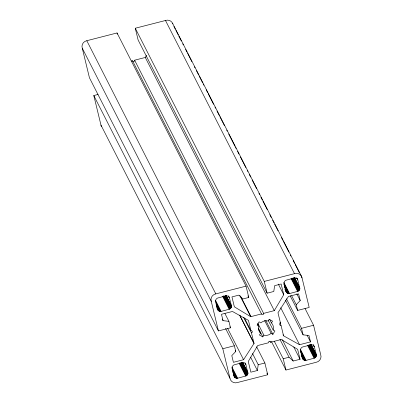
<?xml version="1.0" encoding="UTF-8"?>
<svg xmlns="http://www.w3.org/2000/svg" width="403" height="403" viewBox="0 0 403 403"><rect width="100%" height="100%" fill="white"/><g stroke="black" fill="none" stroke-linecap="round" stroke-linejoin="round"><path stroke-width="0.6" d="M229.282 297.485L228.118 296.185L226.4 295.752L218.315 297.857C216.648 298.064 215.338 299.761 215.655 301.429L217.56 308.879C217.731 310.562 219.499 311.766 221.131 311.408L228.763 309.353C230.43 309.151 231.74 307.454 231.423 305.786L229.433 297.898L228.425 295.802M247.941 373.475L246.016 365.138C245.845 363.461 244.077 362.252 242.445 362.614L234.813 364.665C233.146 364.871 231.836 366.569 232.153 368.236L234.057 375.687C234.229 377.369 235.997 378.573 237.629 378.216L246.132 375.908L247.215 375.097L247.85 373.913L247.941 373.475L242.233 362.277M299.867 288.83L297.943 280.488C297.777 278.811 296.004 277.602 294.376 277.964L286.74 280.014C285.072 280.221 283.762 281.919 284.08 283.586L285.984 291.037C286.155 292.719 287.923 293.923 289.555 293.565L298.059 291.258L299.142 290.447L299.782 289.263L299.867 288.83L294.16 277.627M314.204 346.449L313.04 345.149L311.323 344.716L303.237 346.822C301.57 347.028 300.26 348.726 300.578 350.393L302.482 357.844C302.653 359.526 304.421 360.73 306.053 360.373L313.685 358.322C315.353 358.116 316.662 356.418 316.345 354.751L314.355 346.862L313.418 344.943M279.924 339.311L289.057 357.234L293.193 361.033L300.044 359.28L297.646 349.361L281.334 339.482L270.489 342.263A1.088 1.053 -27 0 0 269.189 341.507A1.088 1.053 -27 0 0 268.383 342.802L257.708 345.537L248.263 361.456L250.857 372.181L257.386 370.508L258.217 364.705L252.505 353.502M131.343 61.034L132.511 60.737A1.088 1.053 -27 0 0 133.811 61.493A1.088 1.053 -27 0 0 134.617 60.198L145.292 57.463L146.551 55.337M132.511 60.737L261.512 313.917A1.088 1.053 -27 0 0 262.811 314.672A1.088 1.053 -27 0 0 263.617 313.378L274.292 310.637L283.737 294.724L281.143 283.999L274.614 285.672L273.788 291.475L267.129 293.183L138.123 40.003L135.272 28.235L165.492 20.488A5.798 5.627 -27 0 1 172.852 23.953M257.708 323.921L258.847 326.163A7.506 7.284 -27 0 0 260.58 333.246L259.436 335.014L262.832 336.903L263.864 335.165A7.506 7.284 -27 0 0 271.118 333.301L272.891 334.374L274.896 330.989L273.153 330.017L268.302 320.496M225.534 328.39L234.38 345.754L235.765 351.456L231.796 355.617L233.413 362.307L243.573 359.703L254.026 343.437L251.457 332.848L243.467 317.161M273.153 330.017A7.506 7.284 -27 0 0 271.431 322.929L272.564 321.166L269.169 319.277L268.136 321.015A7.506 7.284 -27 0 0 260.887 322.884L259.109 321.806L257.104 325.191L258.847 326.163M301.187 276.241L302.043 277.924L309.197 307.459L297.621 310.426L296.235 304.723L300.205 300.562L298.588 293.873L288.427 296.472L277.979 312.743L280.543 323.332A1.088 1.053 -27 0 0 279.737 324.632A1.088 1.053 -27 0 0 281.042 325.387L283.566 335.815L299.54 344.706L310.522 341.895L308.98 335.518L303.091 334.848L285.395 300.119M224.914 313.489L228.909 321.332L230.486 327.835L218.431 330.923L89.431 77.744L82.283 48.239A5.798 5.627 -27 0 1 86.801 40.713L117.046 32.96L246.047 286.14L248.787 297.449L242.944 298.945L238.808 295.147L231.957 296.9L234.36 306.819L250.666 316.693L261.512 313.917M101.46 126.623A5.798 5.627 -27 0 1 100.957 125.076L93.803 95.541L98.07 94.448M218.431 330.923L211.283 301.419A5.798 5.627 -27 0 1 215.801 293.893L246.047 286.14M135.272 28.235L264.277 281.41L294.492 273.667A5.798 5.627 -27 0 1 302.043 277.924M286.387 298.658L301.515 328.344L313.569 325.256L320.717 354.761A5.798 5.627 -27 0 1 316.199 362.287L285.954 370.04L271.4 341.472M93.803 95.541L222.804 348.721L234.38 345.754M258.217 364.705L264.877 362.997L267.728 374.765L237.508 382.512A5.798 5.627 -27 0 1 229.957 378.256L100.957 125.076M274.367 341.366L283.213 358.73L289.057 357.234M222.169 318.98L223.025 320.662L228.909 321.332M172.539 23.198L301.54 276.377M173.9 26.427L175.325 29.228M175.899 30.346L178.181 34.824M178.751 35.948L181.32 40.99M182.745 43.791L183.32 44.909M185.602 49.388L187.027 52.188M187.602 53.312L191.878 61.714M194.448 66.752L195.022 67.875M196.447 70.676L198.729 75.154M199.299 76.278L202.724 82.998M203.298 84.116L203.868 85.24M206.15 89.718L207.575 92.519M208.15 93.642L213.57 104.281M214.995 107.082L215.57 108.206M216.995 111.006L219.277 115.485M219.852 116.603L224.416 125.57M226.698 130.048L227.272 131.166M228.697 133.967L234.974 146.294M235.548 147.412L236.118 148.531M237.543 151.332L238.969 154.132M240.4 156.933L245.82 167.577M247.246 170.378L247.82 171.497M249.245 174.298L250.671 177.098M252.102 179.899L256.666 188.861M258.948 193.344L259.522 194.463M260.948 197.263L262.373 200.064M262.947 201.183L267.224 209.585M269.793 214.628L271.224 217.429M272.65 220.229L274.075 223.03M274.645 224.149L278.07 230.874M281.495 237.594L282.921 240.395M283.495 241.513L288.916 252.157M290.341 254.958L290.916 256.076M293.198 260.56L294.623 263.361M295.197 264.479L299.474 272.881M296.92 278.135L297.857 280.055M165.492 20.488L294.492 273.667M296.653 277.783L297.223 278.906M294.714 277.858L299.847 287.944M294.467 277.743L299.892 288.382M294.069 278.065L299.782 289.263M293.631 277.924L299.625 289.686M293.132 277.758L299.414 290.084M292.86 278.12L299.142 290.447M292.543 278.443L298.819 290.765M291.893 278.156L298.457 291.037M291.495 278.372L298.059 291.258M291.067 278.533L297.631 291.414M305.006 308.451L313.569 325.256M296.784 293.837L300.205 300.562M291.671 295.757L296.235 304.723M283.848 282.362L289.555 293.565M283.969 283.536L289.102 293.621M290.2 295.862L297.621 310.426M283.803 284.085L288.654 293.606M284.216 285.687L288.21 293.53M284.644 287.228L287.782 293.389M285.102 288.709L287.384 293.188M285.027 289.011L287.022 292.931M284.992 289.263L286.704 292.623M313.151 344.59L314.355 346.862M285.581 290.593L286.437 292.276M307.096 335.17L310.522 341.895M310.925 344.107L316.345 354.751M310.965 344.55L316.39 355.189M310.658 344.434L316.365 355.637M310.567 344.872L316.274 356.071M310.129 344.731L316.123 356.494M309.63 344.565L315.907 356.892M278.317 284.08L283.737 294.724M309.358 344.928L315.64 357.254M309.041 345.25L315.317 357.572M308.391 344.963L314.955 357.849M307.993 345.18L314.557 358.065M307.565 345.341L314.128 358.222M280.705 307.741L299.54 344.706M300.346 349.169L306.053 360.373M300.462 350.343L305.6 360.428M300.295 350.892L305.152 360.413M300.709 352.494L304.708 360.337M301.142 354.036L304.28 360.196M301.6 355.517L303.882 359.995M301.525 355.819L303.519 359.738M301.998 357.159L303.202 359.431M302.079 357.401L302.93 359.083M293.767 346.953L300.044 359.28M145.292 57.463L274.292 310.637M279.969 322.214L280.543 323.332M279.899 323.146L281.042 325.387M282.997 334.692L283.566 335.815M282.347 339.749L293.193 361.033M269.718 319.569L271.431 322.929M134.617 60.198L263.617 313.378M265.753 320.37L272.891 334.374M264.554 320.42L271.118 333.301M247.931 295.767L248.787 297.449M269.919 341.145L270.489 342.263M257.87 323.402L263.864 335.165M258.55 328.5L262.832 336.903M258.57 329.327L260.57 333.246M241.014 297.001L251.004 316.607M239.82 295.409L250.666 316.693M244.399 317.907L250.963 330.792A1.088 1.053 -27 0 1 252.263 331.548A1.088 1.053 -27 0 1 251.457 332.848M256.6 346.751L264.877 362.997M239.674 315.101L253.945 343.109M239.755 315.428L254.026 343.437M228.577 296.22L229.433 297.898M266.872 373.087L267.728 374.765M226.29 295.701L231.423 305.786M226.043 295.585L231.468 306.225M225.735 295.47L231.443 306.668M225.363 295.344L231.352 307.106M225.206 295.767L231.201 307.529M224.995 296.165L230.984 307.927M224.436 295.963L230.718 308.29M223.831 295.726L230.395 308.607M223.469 295.998L230.032 308.879M223.071 296.215L229.634 309.101M222.642 296.376L229.206 309.257M250.54 357.063L257.386 370.508M86.801 40.713L215.801 293.893M229.917 326.712L230.486 327.835M215.424 300.205L221.131 311.408M215.54 301.379L220.678 311.464M215.948 303.046L220.229 311.448M216.073 304.089L219.786 311.373M216.507 305.63L219.358 311.232M216.678 306.552L218.96 311.03M227.589 328.339L243.573 359.703M216.885 307.413L218.597 310.773M217.424 308.789L218.28 310.466M244.994 362.786L245.931 364.705M216.94 308.048L218.013 310.119M242.782 362.509L247.921 372.594M242.541 362.393L247.966 373.032M82.283 48.239L211.283 301.419M242.143 362.71L247.85 373.913M241.704 362.574L247.699 374.337M235.191 350.338L235.765 351.456M241.206 362.408L247.482 374.735M240.934 362.771L247.215 375.097M240.616 363.093L246.893 375.415M239.966 362.806L246.53 375.687M239.568 363.022L246.132 375.908M239.14 363.184L245.704 376.064M231.916 367.012L237.629 378.216M232.037 368.186L237.176 378.271M232.445 369.853L236.727 378.256M232.858 371.46L236.284 378.18M232.717 371.878L235.856 378.039M233.176 373.359L235.458 377.838M233.669 374.78L235.095 377.581M233.634 375.032L234.778 377.273M233.574 375.002L234.506 376.926M233.438 374.855L234.294 376.538M301.515 328.344L303.091 334.848M283.213 358.73L285.954 370.04M264.277 281.41L267.129 293.183M250.963 330.792L248.434 320.365L232.46 311.469L221.479 314.285L223.025 320.662M222.804 348.721L229.957 378.256M117.046 32.96L117.333 34.154"/></g></svg>
